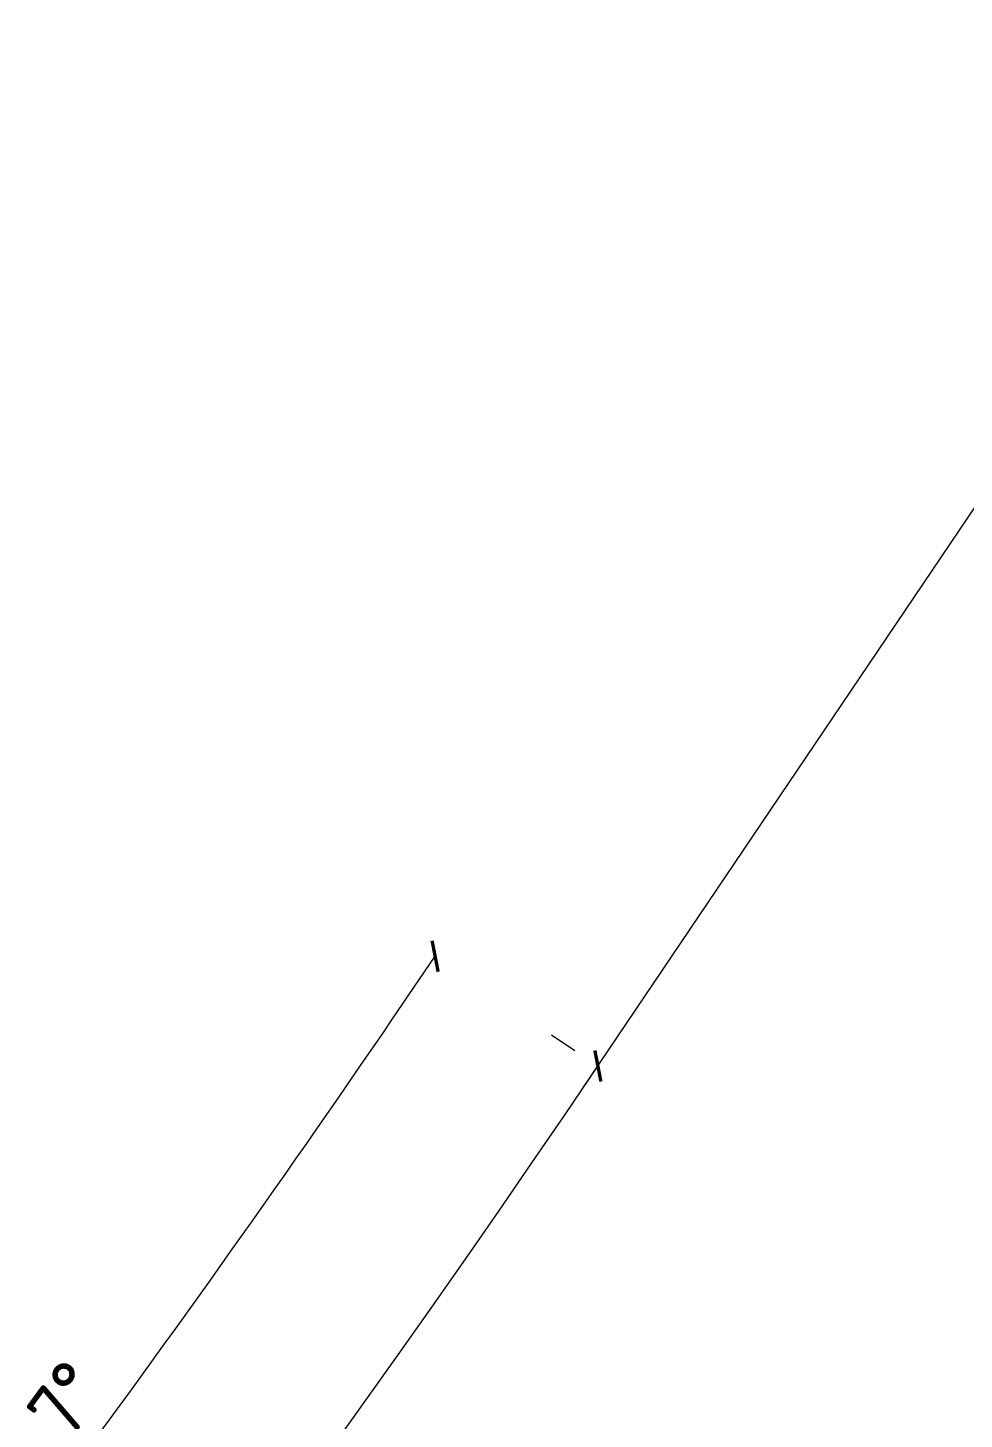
# Model space of a CAD drawing. Header units: millimetres. Extents: x -500444 to 437433, y -1435259 to 1593622.
# Drawn here: x 6096 to 12808, y -1348724 to -1338751 of the extents above; entities that cross this region are included whole.
import ezdxf

# ---------------------------------------------------------------- set-up
doc = ezdxf.new("R2010")
doc.units = ezdxf.units.MM
doc.layers.add('A-ANNO-DIMS', color=7, linetype='Continuous', lineweight=9)
doc.layers.add('Вставка', color=252, linetype='Continuous')
doc.styles.add('GOST 2.304', font='')
doc.styles.get('GOST 2.304').set_extended_font_data('GOST Common')
doc.linetypes.add('Truba', pattern='A,3e-05,[4,MSH_7,S=1,R=0,X=0,Y=0],-3.022072', length=3.022102)
doc.dimstyles.new('М-200', dxfattribs={"dimtxt": 400, "dimasz": 160, "dimexe": 200, "dimexo": 400, "dimgap": 50, "dimtad": 1, "dimdec": 0, "dimzin": 0, "dimdsep": 46, "dimtxsty": 'GOST 2.304', "dimblk": 'ARCHTICK', "dimcen": 180, "dimdle": 200, "dimadec": 0, "dimazin": 0, "dimtfac": 1, "dimtdec": 0, "dimtmove": 1, "dimatfit": 0, "dimfxl": 1, "dimtolj": 1, "dimtzin": 0, "dimarcsym": 0})

# ---------------------------------------------------------------- blocks, each defined once
blk = doc.blocks.new('_ArchTick')
at = {"color": 0, "linetype": 'ByBlock', "const_width": 0.15}
blk.add_lwpolyline([(-0.5, -0.5), (0.5, 0.5)], dxfattribs=at)
blk = doc.blocks.new('*D41')
at = {"layer": 'A-ANNO-DIMS', "color": 0, "lineweight": -2, "transparency": 16777216}
blk.add_arc((-165703.8, -113309.3), 107894.2, 269.999998, 325.999999, dxfattribs=at)
at = {"layer": 'Defpoints', "color": 0, "lineweight": 30, "transparency": 16777216}
for p in [(-165703.8, -113309.3), (-165703.8, -113309.3), (-75741.3, -173989.8), (-131171, -215527.9), (-165703.8, -221903.3)]:
    blk.add_point(p, dxfattribs=at)
at = {"layer": 'A-ANNO-DIMS', "color": 0, "lineweight": -2, "transparency": 16777216, "xscale": 160, "yscale": 160, "zscale": 160}
for p, rotation in [((-76255.4, -173643), 55.99999895826774), ((-165703.8, -221203.5), 179.9999981265246)]:
    blk.add_blockref('_ArchTick', p, dxfattribs=dict(at, rotation=rotation))
at = {"layer": 'A-ANNO-DIMS', "color": 0, "transparency": 16777216, "insert": (-114299.5, -207822), "char_height": 400, "attachment_point": 5, "rotation": 28.54122, "style": 'GOST 2.304'}
blk.add_mtext('\\A1;56,0%%D', dxfattribs=at)
blk = doc.blocks.new('*D52')
at = {"layer": 'A-ANNO-DIMS', "color": 0, "lineweight": -2, "transparency": 16777216}
blk.add_arc((-165703.8, -113309.3), 106486.8, 321.333332, 325.999999, dxfattribs=at)
at = {"layer": 'Defpoints', "color": 0, "lineweight": 30, "transparency": 16777216}
for p in [(-165703.8, -113309.3), (-165703.8, -113309.3), (-75741.3, -173989.8), (-80784.1, -177559.5), (-81460.6, -180720.4)]:
    blk.add_point(p, dxfattribs=at)
at = {"layer": 'A-ANNO-DIMS', "color": 0, "lineweight": -2, "transparency": 16777216, "xscale": 160, "yscale": 160, "zscale": 160}
for p, rotation in [((-77422.2, -172856), 55.99999895826774), ((-82559.5, -179841), 231.333331546787)]:
    blk.add_blockref('_ArchTick', p, dxfattribs=dict(at, rotation=rotation))
at = {"layer": 'A-ANNO-DIMS', "color": 0, "transparency": 16777216, "insert": (-80153.4, -176229), "char_height": 400, "attachment_point": 5, "rotation": 53.66667, "style": 'GOST 2.304'}
blk.add_mtext('\\A1;4,7%%D', dxfattribs=at)
blk = doc.blocks.new('*D6')
at = {"layer": 'A-ANNO-DIMS', "color": 0, "lineweight": -2, "transparency": 16777216}
for p, q in [((-593594.6, -339954.1), (-537899, -257382)), ((-538342.5, -257324.1), (-538176.7, -257436)), ((-593814.4, -339564.7), (-593648.6, -339676.5))]:
    blk.add_line(p, q, dxfattribs=at)
at = {"layer": 'Defpoints', "color": 0, "transparency": 16777216}
for p in [(-538010.9, -257547.8), (-538010.9, -257547.8), (-593482.8, -339788.3)]:
    blk.add_point(p, dxfattribs=at)
at = {"layer": 'A-ANNO-DIMS', "color": 0, "lineweight": -2, "transparency": 16777216, "xscale": 160, "yscale": 160, "zscale": 160}
for p, rotation in [((-538010.9, -257547.8), 55.99999854218721), ((-593482.8, -339788.3), 235.9999985421872)]:
    blk.add_blockref('_ArchTick', p, dxfattribs=dict(at, rotation=rotation))
at = {"layer": 'A-ANNO-DIMS', "color": 0, "transparency": 16777216, "insert": (-565954.1, -298528.3), "char_height": 400, "attachment_point": 5, "rotation": 56, "style": 'GOST 2.304'}
blk.add_mtext('\\A1;99200', dxfattribs=at)
blk = doc.blocks.new('Оси200')
at = {"layer": 'A-ANNO-DIMS', "color": 253}
dim = blk.add_aligned_dim(p1=(-76255.4, -173643), p2=(-20783.5, -91402.5), distance=0, dimstyle='М-200', dxfattribs=at)
dim.commit()
dim.dimension.update_dxf_attribs({"geometry": '*D6', "text_midpoint": (-48726.7, -132382.9), "insert": (517227.4, 166145.4)})
dim = blk.add_angular_dim_2l(base=(-131171, -215527.9), line1=((-165703.8, -113309.3), (-75741.3, -173989.8)), line2=((-165703.8, -113309.3), (-165703.8, -221903.3)), text='56,0%%D', dimstyle='М-200', override={"dimadec": 2, "dimtmove": 2}, dxfattribs=at)
dim.commit()
dim.dimension.update_dxf_attribs({"geometry": '*D41', "text_midpoint": (-114299.5, -207822), "dimtype": 130})
dim = blk.add_angular_dim_2l(base=(-80784.1, -177559.5), line1=((-165703.8, -113309.3), (-75741.3, -173989.8)), line2=((-165703.8, -113309.3), (-81460.6, -180720.4)), text='4,7%%D', dimstyle='М-200', dxfattribs=at)
dim.commit()
dim.dimension.update_dxf_attribs({"geometry": '*D52', "text_midpoint": (-80153.4, -176229)})
blk = doc.blocks.new('A$C20f07326')
at = {"layer": 'A-ANNO-DIMS', "color": 253}
blk.add_blockref('Оси200', (404603.7, 213803.6), dxfattribs=at)

msp = doc.modelspace()

# ---------------------------------------------------------------- block references
at = {"layer": 'Вставка', "linetype": 'Truba', "lineweight": 30, "ltscale": 100}
msp.add_blockref('A$C20f07326', (-318165.7, -1386353.6), dxfattribs=at)

doc.saveas('drawing.dxf')
